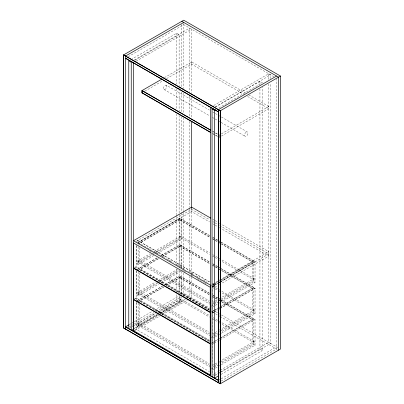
<?xml version="1.0" encoding="UTF-8"?>
<svg xmlns="http://www.w3.org/2000/svg" width="404" height="404" viewBox="0 0 404 404"><rect width="100%" height="100%" fill="white"/><g stroke="black" fill="none" stroke-linecap="round" stroke-linejoin="round"><path stroke-width="0.3" stroke-dasharray="2.02 1.52" d="M128.265 56.691L183.729 24.669L273.851 76.699M130.947 59.61L176.649 33.224L179.118 34.653L179.118 85.688M134.173 60.105L189.643 28.078L189.643 91.748M135.052 60.095L179.118 34.653M136.113 61.221L191.577 29.199L191.577 93.496M164.393 77.649L191.637 61.923L245.435 92.981M144.778 91.208L162.762 80.83M166.574 78.628L191.637 64.155L244.349 94.587M213.751 105.495L268.675 73.786L270.609 74.902L270.609 78.684M215.145 106.924L270.609 74.902M215.322 107.065L259.939 81.31L262.408 82.739L217.796 108.494M219.15 135.138L220.852 134.153M221.397 133.84L268.801 106.469L268.801 108.706L221.397 136.072M219.15 137.37L220.852 136.39M136.173 241.37L191.637 209.348L209.57 219.7M137.921 242.471L179.82 218.281L209.514 235.426M138.299 242.375L191.637 211.58L209.57 221.932M137.375 243.036L179.82 218.529L209.514 235.673M138.118 243.844L181.108 219.029L181.108 239.749L157.166 253.576M138.118 244.092L181.108 219.276M210.656 304.586L137.688 262.459L137.688 260.969L150.207 253.742M154.015 251.546L180.679 236.153L209.54 252.813M138.118 261.216L139.41 260.474L209.328 300.844M181.108 236.401L179.82 237.143L209.54 254.303M137.688 262.459L151.293 254.606M151.838 254.293L153.469 253.348M154.015 253.035L180.679 237.643L180.679 236.153M136.83 245.829L136.83 263.827L152.066 255.03M155.873 252.828L179.82 239.006L181.108 239.749M136.83 263.827L138.118 264.57L153.899 255.459M134.704 267.413L136.183 266.554L209.423 308.838M134.704 267.781L136.183 266.928L209.423 309.212M136.83 269.534L156.964 257.909M161.317 255.394L179.82 244.713L209.514 261.858M136.83 269.781L156.964 258.156M161.317 255.646L179.82 244.96L209.514 262.105M138.118 270.276L158.797 258.338M162.065 256.454L181.108 245.46L181.108 267.796M138.118 270.523L158.797 258.585M162.605 256.389L181.108 245.708M210.656 335.982L137.688 293.854L137.688 292.365L155.646 281.997M157.823 280.745L177.412 269.433M138.118 292.617L139.41 291.87L209.328 332.239M137.688 293.854L156.737 282.861M157.277 282.548L178.502 270.296M136.83 271.023L136.83 295.223L157.51 283.285M160.226 281.714L179.275 270.715M136.83 295.223L138.118 295.965L160.428 283.083M160.974 282.77L181.108 271.145M134.209 299.091L136.183 297.95L209.423 340.234M135.199 298.894L136.183 298.324L209.423 340.607M136.83 300.93L162.403 286.163M164.579 284.906L179.82 276.109L209.514 293.254M136.83 301.005L162.403 286.239M165.125 284.669L179.82 276.185L209.514 293.329M138.118 301.672L163.696 286.911M166.418 285.335L181.108 276.856L181.108 294.42M138.118 301.748L163.696 286.981M166.418 285.411L181.108 276.932M129.048 324.781L131.527 323.351M131.77 323.21L133.941 321.958M134.244 321.781L152.192 311.418M154.368 310.166L179.381 295.723M181.553 294.466L183.729 293.213L209.413 308.04M129.351 326.841L131.527 325.584M132.073 325.271L133.704 324.326M134.244 324.013L153.823 312.711M156 311.454L181.012 297.016M129.315 328.351L131.492 327.094M132.032 326.78L133.668 325.836M134.209 325.523L155.429 313.272M157.605 312.019L176.649 301.02L179.118 302.45L179.118 294.258M210.656 367.377L137.688 325.25L137.688 323.766L155.646 313.398M157.823 312.141L180.679 298.945L209.54 315.605M138.118 324.013L139.41 323.266L209.328 363.635M181.108 299.192L179.82 299.935L209.54 317.095M137.688 325.25L156.737 314.256M158.913 312.999L180.679 300.435L180.679 298.945M136.83 302.253L136.83 326.619L157.51 314.681M160.226 313.11L179.82 301.798L181.108 302.546L181.108 296.718M131.785 329.78L133.961 328.523M134.507 328.21L157.903 314.701M160.075 313.443L179.118 302.45M131.457 330.214L132.542 329.588M133.088 329.275L158.646 314.519M159.191 314.206L185.29 299.137M187.466 297.879L189.643 296.622L189.643 276.452M212.792 284.002L218.776 280.548M219.322 280.235L268.801 251.662L268.801 256.131L221.448 283.472M136.83 326.619L138.118 327.361L160.428 314.484M160.974 314.166L181.108 302.546M211.312 285.476L213.489 284.219M214.034 283.906L219.478 280.765M220.018 280.447L253.757 260.969L253.757 281.694L220.018 301.172M212.403 285.093L214.58 283.84M215.125 283.522L220.564 280.381M221.109 280.068L253.757 261.216M134.704 330.204L136.183 329.346L209.423 371.63M135.022 330.391L160.034 315.948M162.211 314.696L187.224 300.253M189.4 298.995L191.577 297.743L191.577 276.306M212.06 286.532L213.691 285.593M214.236 285.274L217.498 283.391M218.044 283.078L219.675 282.133M220.22 281.82L255.045 261.716L255.045 282.436L221.311 301.919M212.792 286.234L217.69 283.406M218.185 283.123L268.801 253.899L219.352 225.346M212.06 286.779L213.691 285.84M214.236 285.527L217.498 283.638M218.044 283.325L219.675 282.386M220.22 282.068L255.045 261.964L218.251 240.718M214.918 287.239L218.726 285.042M219.271 284.729L220.907 283.785M253.757 278.346L252.47 279.088L252.47 261.716L221.331 243.738M212.832 302.47L214.463 301.525M215.009 301.212L218.817 299.011M219.362 298.697L254.187 278.593L254.187 280.083L219.362 300.187M212.832 303.959L214.463 303.015M215.009 302.702L218.817 300.5M211.312 306.197L213.489 304.944M214.034 304.626L219.478 301.485M212.605 306.944L214.782 305.687M215.322 305.374L218.589 303.49M219.135 303.172L220.766 302.232M211.312 311.908L213.489 310.651M214.034 310.338L219.478 307.197M220.018 306.878L253.757 287.401L253.757 313.09L220.018 332.568M212.403 311.529L214.58 310.272M215.125 309.959L220.564 306.813M221.109 306.5L253.757 287.653M212.06 312.964L213.691 312.024M214.236 311.711L217.498 309.823M218.044 309.509L219.675 308.57M220.22 308.252L255.045 288.148L255.045 313.837L221.311 333.315M212.06 313.216L213.691 312.272M214.236 311.959L217.498 310.075M218.044 309.757L219.675 308.818M220.22 308.499L255.045 288.395L218.251 267.15M253.757 309.742L252.47 310.484L252.47 288.148L221.331 270.17M212.832 333.866L214.463 332.921M215.009 332.608L218.817 330.406M219.362 330.093L254.187 309.989L254.187 311.479L219.362 331.583M212.832 335.355L214.463 334.411M215.009 334.098L218.817 331.896M211.312 337.598L213.489 336.34M214.034 336.022L219.478 332.881M212.605 338.34L214.782 337.082M215.322 336.769L218.589 334.886M219.135 334.568L220.766 333.628M211.312 343.304L213.489 342.047M214.034 341.734L219.478 338.592M220.018 338.279L253.757 318.801L253.757 344.486L220.018 363.964M212.403 342.749L214.58 341.491M215.125 341.178L220.564 338.037M221.109 337.724L253.757 318.872M212.06 344.435L213.691 343.42M214.236 343.178L217.498 341.218M218.044 340.981L219.675 339.966M220.22 339.724L255.045 319.544L218.251 298.298M253.757 341.138L252.47 341.88L252.47 319.544L221.331 301.566M212.832 365.261L214.463 364.317M215.009 364.004L218.817 361.807M219.362 361.489L254.187 341.385L254.187 342.875L219.362 362.979M212.832 366.751L214.463 365.807M215.009 365.494L218.817 363.292M211.312 368.993L213.489 367.736M214.034 367.423L219.478 364.277M212.605 369.736L214.782 368.478M215.322 368.165L218.589 366.282M219.135 365.968L220.766 365.024M221.311 364.711L255.045 345.233L255.045 319.544M212.666 374.665L213.751 374.038M214.297 373.72L217.559 371.837M218.104 371.523L219.736 370.584M220.276 370.271L268.675 342.329L270.609 343.445L270.609 83.098M212.06 376.75L213.691 375.811M214.236 375.493L217.498 373.609M218.044 373.296L219.675 372.352M220.22 372.039L259.939 349.112L262.408 350.536L262.408 87.148M215.145 375.468L220.579 372.326M221.124 372.013L270.609 343.445M221.059 374.407L262.408 350.536M218.943 380.098L220.574 379.154M221.119 378.841L276.583 346.819M218.943 382.33L220.574 381.391M221.119 381.078L276.583 349.056L276.583 79.194M248.697 94.864L268.801 106.469M247.612 96.47L268.801 108.706M166.418 85.254A2.434 1.404 -60 0 1 165.645 89.021A2.434 1.404 -60 0 1 163.539 87.804A2.434 1.404 -60 0 1 166.418 85.254L209.383 110.06M212.645 111.943L214.822 113.201M215.362 113.514L218.625 115.398M219.17 115.711L220.801 116.655M221.347 116.968L247.45 132.037A2.434 1.404 -60 0 1 246.677 135.805A2.434 1.404 -60 0 1 244.572 134.588A2.434 1.404 -60 0 1 247.45 132.037M163.989 89.466L209.671 115.842M212.388 117.412L214.564 118.665M215.11 118.983L220.544 122.119M221.089 122.432L245.021 136.249M212.696 131.335L217.584 134.158M212.63 131.371L214.807 132.628M215.347 132.941L217.524 134.194M212.696 133.567L217.584 136.39M212.63 133.608L214.807 134.86M215.347 135.173L218.609 137.057M212.832 219.347L214.463 220.291M215.004 220.604L218.811 222.801M219.352 223.114L268.801 251.662M212.832 221.584L214.463 222.523M215.004 222.836L218.811 225.033M212.832 223.816L214.463 224.755M215.004 225.073L218.811 227.265M219.352 227.583L268.801 256.131M212.792 237.32L217.706 240.158M218.251 240.471L255.045 261.716M212.792 237.567L217.706 240.405M179.82 219.771L209.317 236.8M212.595 238.693L214.776 239.956M215.322 240.269L218.599 242.163M219.15 242.476L220.786 243.425M179.82 220.018L209.317 237.047M212.595 238.941L214.776 240.203M215.322 240.516L218.599 242.41M219.15 242.723L220.786 243.673M221.331 243.986L252.47 261.964M212.792 254.692L254.187 278.593M212.595 256.065L214.776 257.328M214.984 257.444L218.796 259.646M219.15 259.853L254.187 280.083M253.757 281.694L255.045 282.436M212.792 263.751L217.706 266.589M218.251 266.903L255.045 288.148M212.792 263.999L217.706 266.837M179.82 246.203L209.317 263.231M212.595 265.125L214.776 266.387M215.322 266.701L218.599 268.594M219.15 268.907L220.786 269.857M179.82 246.45L209.317 263.484M212.595 265.372L214.776 266.635M215.322 266.948L218.599 268.842M219.15 269.16L220.786 270.104M221.331 270.417L252.47 288.395M209.484 281.871L137.754 240.456L137.754 242.132M212.746 283.754L214.918 285.007M209.418 281.906L137.688 240.496L137.688 242.168M212.681 283.79L214.852 285.042M164.534 257.606L139.41 243.349M166.721 258.868L173.276 262.656M175.462 263.913L179.285 266.125M179.831 266.438L185.295 269.589M188.572 271.483L193.486 274.321M196.218 275.897L200.041 278.109M203.318 279.997L207.141 282.204M155.798 252.808L156.888 253.439M168.907 260.378L171.089 261.641M176.553 264.792L178.194 265.741M190.754 272.993L192.94 274.255M212.746 285.987L213.832 286.613M212.681 286.022L254.187 309.989M149.046 250.399L151.227 251.662M182.002 269.801L183.643 270.751M184.189 271.064L186.921 272.639M191.289 275.164L194.021 276.74M197.298 278.634L203.853 282.416M204.399 282.734L206.04 283.679M212.595 287.461L214.776 288.724M214.984 288.845L218.796 291.042M219.15 291.249L254.187 311.479M253.757 313.09L255.045 313.837M212.792 295.147L217.706 297.985M212.792 295.223L217.706 298.061M218.251 298.374L255.045 319.62M179.82 277.599L209.317 294.627M212.595 296.521L214.776 297.783M215.322 298.096L218.599 299.99M219.15 300.308L220.786 301.253M179.82 277.674L209.317 294.703M212.595 296.597L214.776 297.859M215.322 298.172L218.599 300.066M219.15 300.379L220.786 301.328M221.331 301.642L252.47 319.62M137.688 260.969L210.772 303.162M212.681 309.924L218.705 313.403M219.231 313.711L220.887 314.666M221.417 314.969L277.72 347.475M209.328 309.898L139.41 269.534L209.328 310.151M209.666 310.418L181.795 294.329L181.795 271.629M212.398 311.994L219.781 316.256M220.049 316.413L278.033 349.889M212.792 317.483L254.187 341.385M212.595 318.857L214.776 320.12M214.984 320.241L218.796 322.437M219.15 322.644L254.187 342.875M253.757 344.486L255.045 345.233M137.688 292.365L210.772 334.557M209.328 341.294L139.41 300.93L209.328 341.37M137.688 323.766L210.772 365.953M268.675 73.786L268.675 79.457M268.675 83.87L268.675 342.329M259.939 81.31L259.939 84.461M259.939 88.87L259.939 349.112M219.215 135.098L219.215 137.335M212.706 285.911L212.706 310.732M212.706 311.105L212.706 342.127M212.706 342.501L212.706 373.523M191.637 61.923L191.637 64.155M191.637 207.116L191.637 211.58M191.577 97.278L191.577 118.079M191.577 208.227L191.577 273.154M191.577 273.786L191.577 275.68M189.643 96.162L189.643 116.963M189.643 121.377L189.643 207.111M189.643 207.742L189.643 272.038M183.729 23.548L183.729 88.638M183.729 92.708L183.729 113.857M183.729 117.64L183.729 210.615M183.729 211.247L183.729 268.963M183.729 273.033L183.729 295.445M181.795 24.467L181.795 87.522M181.795 91.935L181.795 112.11M181.795 116.524L181.795 212.363M181.795 212.994L181.795 267.847M179.82 218.281L179.82 239.006M179.82 244.713L179.82 267.908M179.82 276.109L179.82 293.678M179.82 296.177L179.82 301.798M179.118 86.32L179.118 88.208M179.118 88.84L179.118 110.893M179.118 115.307L179.118 213.605M179.118 214.236L179.118 265.903M179.118 270.316L179.118 293.627M176.649 33.224L176.649 84.264M176.649 88.673L176.649 109.469M176.649 113.877L176.649 214.696M176.649 215.327L176.649 264.479M176.649 268.887L176.649 292.203M176.649 294.723L176.649 301.02M139.41 247.632L139.41 260.474M139.41 272.937L139.41 291.87M139.41 304.096L139.41 323.266M138.118 246.541L138.118 264.57M138.118 271.766L138.118 295.965M138.118 302.985L138.118 327.361M136.183 245.46L136.183 266.554M136.183 266.928L136.183 268.17M136.183 270.65L136.183 297.95M136.183 298.324L136.183 300.187M136.183 302.667L136.183 329.346"/><path stroke-width="0.61" d="M123.548 54.944L183.729 20.2L280.452 76.043L280.452 349.056L220.271 383.8L123.548 327.957L123.548 54.944L220.271 110.787L280.452 76.043M125.482 56.065L183.729 22.432M210.459 132.35L141.991 92.819L141.991 90.587L162.216 78.911M141.991 92.819L210.524 132.315M212.06 376.75L212.06 108.954L213.145 108.323M212.06 108.954L214.529 110.378L215.62 109.752M276.583 76.043L218.337 109.671L218.337 382.684L218.402 109.635M123.548 327.957L220.337 383.765L220.337 110.752L123.614 54.909L123.614 327.922M128.81 324.922L125.482 326.841L218.402 380.411L125.548 326.806M125.548 329.038L125.548 56.025M134.476 330.704L133.391 331.331L133.391 62.787M218.342 375.978L214.529 378.179L214.529 110.378M181.795 21.316L278.518 77.159L278.518 350.172M210.524 130.078L142.051 90.552L142.051 92.784M141.991 90.587L210.459 130.118M210.661 218.094L191.637 207.116L133.456 240.703L210.62 285.254L210.62 287.491L133.456 242.94M220.271 110.787L220.271 383.8M210.489 107.378L210.489 375.922M210.232 287.34L210.232 312.161L133.714 267.983L133.714 243.163M191.577 121.235L191.577 207.595M131.239 330.093L131.239 62.292L128.77 60.868L128.77 328.664M125.548 58.262L218.402 111.868L125.548 58.262M210.232 312.529L133.714 268.352L133.714 299.379L210.232 343.557L210.232 312.529M210.232 343.93L133.714 299.753L133.714 330.775L210.232 374.952L210.232 343.93"/></g></svg>
